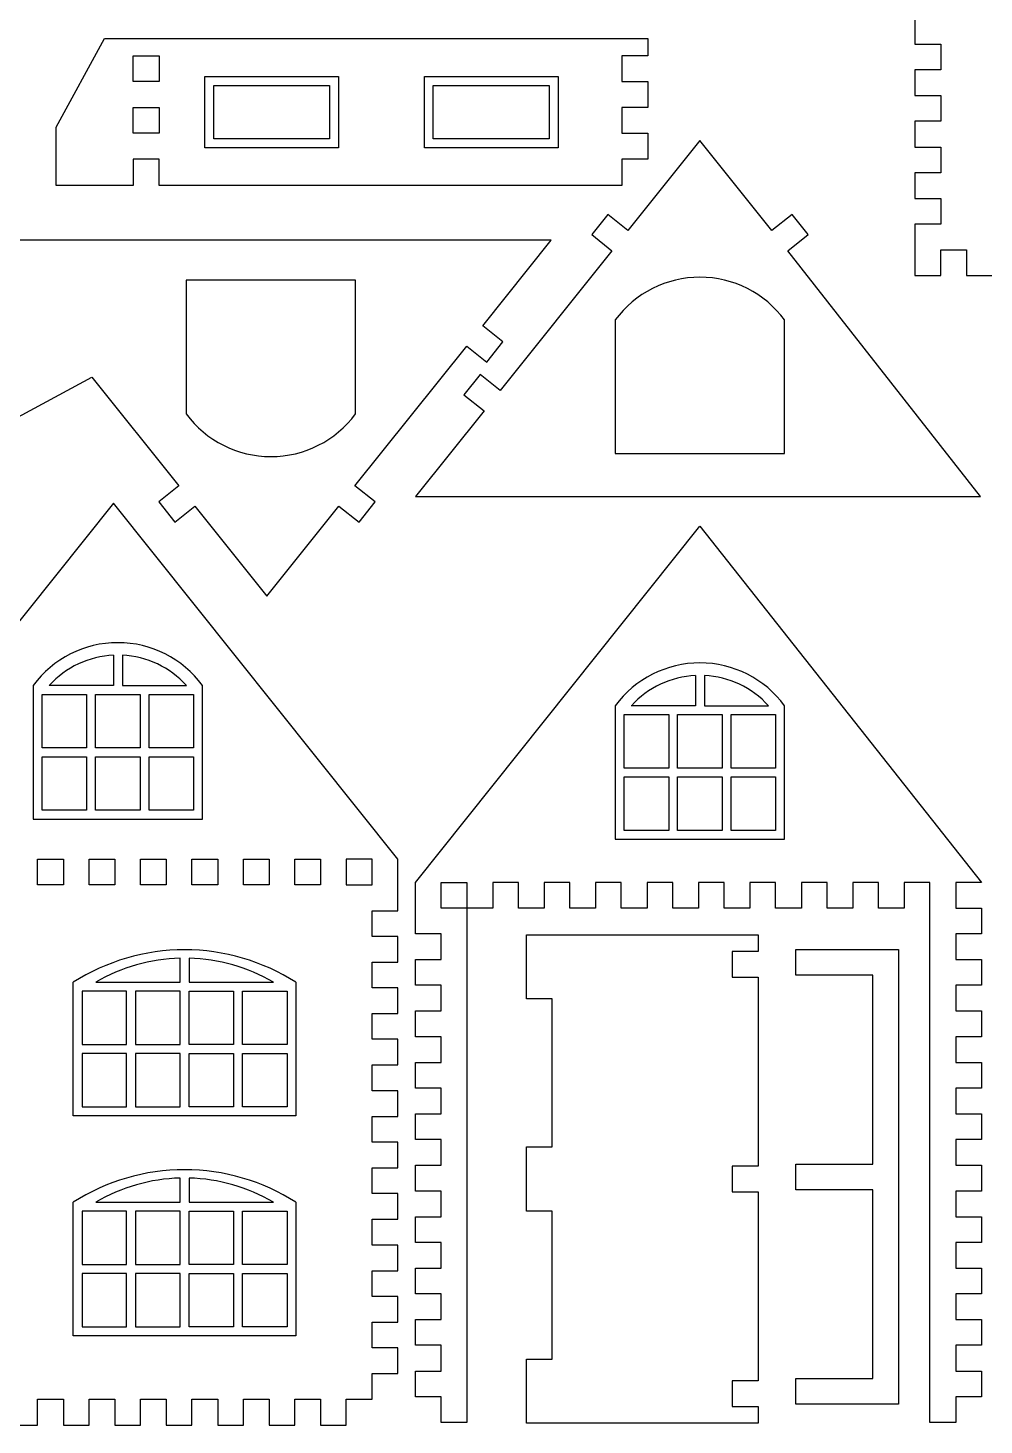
# Model space of a CAD drawing. Extents: x 3 to 797, y -421 to 397.
# Drawn here: x 382.1 to 530.8, y 2.7 to 220 of the extents above; entities that cross this region are included whole.
import ezdxf

# ---------------------------------------------------------------- set-up
doc = ezdxf.new("R2010")
doc.units = 0
doc.header["$MEASUREMENT"] = 0
doc.layers.add('LAYER_02', color=1, linetype='CONTINUOUS')
doc.layers.add('PLAT', color=7, linetype='CONTINUOUS')

msp = doc.modelspace()

# ---------------------------------------------------------------- linework, layer by layer
at = {"layer": 'LAYER_02'}
for p, q in [((409.58, 201.38), (409.58, 212.47)), ((409.58, 212.47), (430.36, 212.47)), ((430.36, 212.47), (430.36, 201.38)), ((443.73, 201.38), (443.73, 212.47)), ((443.73, 212.47), (464.51, 212.47)), ((464.51, 212.47), (464.51, 201.38)), ((430.36, 201.38), (409.58, 201.38)), ((464.51, 201.38), (443.73, 201.38)), ((382.89, 117.74), (382.89, 96.96)), ((409.21, 96.96), (409.21, 117.74)), ((473.41, 114.59), (473.41, 93.81)), ((499.73, 93.81), (499.73, 114.59)), ((382.89, 96.96), (409.21, 96.96)), ((473.41, 93.81), (499.73, 93.81)), ((389.11, 50.79), (389.11, 71.57)), ((423.75, 71.57), (423.75, 50.79)), ((406.43, 50.79), (389.11, 50.79)), ((423.75, 50.79), (406.43, 50.79)), ((389.11, 16.58), (389.11, 37.36)), ((423.75, 37.36), (423.75, 16.58)), ((406.43, 16.58), (389.11, 16.58)), ((423.75, 16.58), (406.43, 16.58))]:
    msp.add_line(p, q, dxfattribs=at)
for centre, radius, start, end in [((396.05, 108.04), 16.35, 36.3844, 143.6156), ((486.57, 104.89), 16.35, 36.3844, 143.6156), ((406.43, 44.42), 32.2, 90, 122.5323), ((406.43, 44.42), 32.2, 57.4677, 90), ((406.43, 10.21), 32.2, 90, 122.5323), ((406.43, 10.21), 32.2, 57.4677, 90)]:
    msp.add_arc(centre, radius, start, end, dxfattribs=at)
at = {"layer": 'PLAT'}
for p, q in [((520.01, 221.48), (520.01, 217.48)), ((386.45, 204.56), (393.96, 218.35)), ((393.96, 218.35), (398.45, 218.35)), ((398.45, 218.35), (478.45, 218.35)), ((478.45, 218.35), (478.45, 215.66)), ((520.01, 217.48), (524.01, 217.48)), ((524.01, 217.48), (524.01, 213.48)), ((398.45, 211.66), (398.45, 215.66)), ((398.45, 215.66), (402.45, 215.66)), ((402.45, 215.66), (402.45, 211.66)), ((478.45, 215.66), (474.45, 215.66)), ((474.45, 215.66), (474.45, 211.66)), ((524.01, 213.48), (520.01, 213.48)), ((520.01, 213.48), (520.01, 209.48)), ((402.45, 211.66), (398.45, 211.66)), ((410.97, 202.75), (410.97, 211.07)), ((410.97, 211.07), (428.97, 211.07)), ((428.97, 211.07), (428.97, 202.75)), ((445.11, 202.75), (445.11, 211.07)), ((445.11, 211.07), (463.12, 211.07)), ((463.12, 211.07), (463.12, 202.75)), ((474.45, 211.66), (478.45, 211.66)), ((478.45, 211.66), (478.45, 207.62)), ((520.01, 209.48), (524.01, 209.48)), ((524.01, 209.48), (524.01, 205.48)), ((398.45, 203.62), (398.45, 207.62)), ((398.45, 207.62), (402.45, 207.62)), ((402.45, 207.62), (402.45, 203.62)), ((478.45, 207.62), (474.45, 207.62)), ((474.45, 207.62), (474.45, 203.62)), ((386.45, 195.5), (386.45, 204.56)), ((524.01, 205.48), (520.01, 205.48)), ((520.01, 205.48), (520.01, 201.48)), ((402.45, 203.62), (398.45, 203.62)), ((428.97, 202.75), (410.97, 202.75)), ((463.12, 202.75), (445.11, 202.75)), ((474.45, 203.62), (478.45, 203.62)), ((486.57, 202.51), (475.37, 188.49)), ((478.45, 203.62), (478.45, 199.62)), ((497.76, 188.49), (486.57, 202.51)), ((520.01, 201.48), (524.01, 201.48)), ((524.01, 201.48), (524.01, 197.48)), ((402.45, 199.62), (398.45, 199.62)), ((398.45, 199.62), (398.45, 195.5)), ((402.45, 195.5), (402.45, 199.62)), ((478.45, 199.62), (474.45, 199.62)), ((474.45, 199.62), (474.45, 195.5)), ((524.01, 197.48), (520.01, 197.48)), ((520.01, 197.48), (520.01, 193.48)), ((398.45, 195.5), (386.45, 195.5)), ((474.45, 195.5), (402.45, 195.5)), ((520.01, 193.48), (524.01, 193.48)), ((524.01, 193.48), (524.01, 189.48)), ((472.25, 190.98), (469.75, 187.86)), ((475.37, 188.49), (472.25, 190.98)), ((500.89, 190.98), (497.76, 188.49)), ((503.38, 187.86), (500.89, 190.98)), ((524.01, 189.48), (520.01, 189.48)), ((520.01, 189.48), (520.01, 185.48)), ((463.46, 187.02), (211.46, 187.02)), ((452.8, 173.66), (463.46, 187.02)), ((469.75, 187.86), (472.88, 185.36)), ((500.26, 185.36), (503.38, 187.86)), ((472.88, 185.36), (455.5, 163.59)), ((530.22, 147.1), (500.26, 185.36)), ((520.01, 185.48), (520.01, 181.48)), ((524.01, 181.48), (524.01, 185.48)), ((524.01, 185.48), (528.01, 185.48)), ((528.01, 185.48), (528.01, 181.48)), ((406.69, 180.76), (406.69, 159.98)), ((433.01, 180.76), (406.69, 180.76)), ((433.01, 159.98), (433.01, 180.76)), ((520.01, 181.48), (524.01, 181.48)), ((528.01, 181.48), (532.01, 181.48)), ((473.41, 174.58), (473.41, 153.8)), ((499.73, 153.8), (499.73, 174.58)), ((455.92, 171.17), (452.8, 173.66)), ((432.92, 148.76), (450.3, 170.53)), ((450.3, 170.53), (453.43, 168.04)), ((453.43, 168.04), (455.92, 171.17)), ((372.95, 155.37), (392.03, 165.7)), ((392.03, 165.7), (405.55, 148.76)), ((452.37, 166.08), (449.88, 162.96)), ((455.5, 163.59), (452.37, 166.08)), ((449.88, 162.96), (453.01, 160.46)), ((453.01, 160.46), (442.34, 147.1)), ((473.41, 153.8), (499.73, 153.8)), ((405.55, 148.76), (402.42, 146.27)), ((436.05, 146.27), (432.92, 148.76)), ((395.36, 146.11), (368.15, 112.02)), ((439.58, 90.7), (395.36, 146.11)), ((402.42, 146.27), (404.91, 143.14)), ((404.91, 143.14), (408.04, 145.63)), ((408.04, 145.63), (419.23, 131.61)), ((419.23, 131.61), (430.43, 145.63)), ((430.43, 145.63), (433.56, 143.14)), ((433.56, 143.14), (436.05, 146.27)), ((442.34, 147.1), (530.22, 147.1)), ((442.34, 87.1), (486.57, 142.52)), ((486.57, 142.52), (530.34, 87.1)), ((395.37, 122.44), (395.37, 117.74)), ((396.75, 122.44), (396.75, 117.74)), ((395.37, 117.74), (385.38, 117.74)), ((396.75, 117.74), (406.71, 117.74)), ((485.89, 119.29), (485.89, 114.59)), ((487.27, 119.29), (487.27, 114.59)), ((384.27, 116.35), (391.2, 116.35)), ((384.27, 108.04), (384.27, 116.35)), ((391.2, 116.35), (391.2, 108.04)), ((392.58, 108.04), (392.58, 116.35)), ((392.58, 116.35), (399.51, 116.35)), ((399.51, 116.35), (399.51, 108.04)), ((400.9, 116.35), (407.82, 116.35)), ((400.9, 108.04), (400.9, 116.35)), ((407.82, 116.35), (407.82, 108.04)), ((474.79, 104.89), (474.79, 113.2)), ((474.79, 113.2), (481.72, 113.2)), ((485.89, 114.59), (475.9, 114.59)), ((481.72, 113.2), (481.72, 104.89)), ((483.1, 104.89), (483.1, 113.2)), ((483.1, 113.2), (490.03, 113.2)), ((487.27, 114.59), (497.23, 114.59)), ((490.03, 113.2), (490.03, 104.89)), ((491.42, 104.89), (491.42, 113.2)), ((491.42, 113.2), (498.34, 113.2)), ((498.34, 113.2), (498.34, 104.89)), ((391.2, 108.04), (384.27, 108.04)), ((384.27, 98.34), (384.27, 106.65)), ((384.27, 106.65), (391.2, 106.65)), ((391.2, 106.65), (391.2, 98.34)), ((399.51, 108.04), (392.58, 108.04)), ((392.58, 98.34), (392.58, 106.65)), ((392.58, 106.65), (399.51, 106.65)), ((399.51, 106.65), (399.51, 98.34)), ((407.82, 108.04), (400.9, 108.04)), ((400.9, 106.65), (407.82, 106.65)), ((400.9, 98.34), (400.9, 106.65)), ((407.82, 106.65), (407.82, 98.34)), ((481.72, 104.89), (474.79, 104.89)), ((490.03, 104.89), (483.1, 104.89)), ((498.34, 104.89), (491.42, 104.89)), ((474.79, 103.51), (481.72, 103.51)), ((474.79, 95.19), (474.79, 103.51)), ((481.72, 103.51), (481.72, 95.19)), ((483.1, 103.51), (490.03, 103.51)), ((483.1, 95.19), (483.1, 103.51)), ((490.03, 103.51), (490.03, 95.19)), ((491.42, 95.19), (491.42, 103.51)), ((491.42, 103.51), (498.34, 103.51)), ((498.34, 103.51), (498.34, 95.19)), ((391.2, 98.34), (384.27, 98.34)), ((399.51, 98.34), (392.58, 98.34)), ((407.82, 98.34), (400.9, 98.34)), ((481.72, 95.19), (474.79, 95.19)), ((490.03, 95.19), (483.1, 95.19)), ((498.34, 95.19), (491.42, 95.19)), ((383.58, 86.7), (383.58, 90.7)), ((383.58, 90.7), (387.58, 90.7)), ((387.58, 90.7), (387.58, 86.7)), ((391.58, 86.7), (391.58, 90.7)), ((391.58, 90.7), (395.58, 90.7)), ((395.58, 90.7), (395.58, 86.7)), ((399.58, 86.7), (399.58, 90.7)), ((399.58, 90.7), (403.58, 90.7)), ((403.58, 90.7), (403.58, 86.7)), ((407.58, 86.7), (407.58, 90.7)), ((407.58, 90.7), (411.58, 90.7)), ((411.58, 90.7), (411.58, 86.7)), ((415.58, 86.7), (415.58, 90.7)), ((415.58, 90.7), (419.58, 90.7)), ((419.58, 90.7), (419.58, 86.7)), ((423.58, 86.7), (423.58, 90.7)), ((423.58, 90.7), (427.58, 90.7)), ((427.58, 90.7), (427.58, 86.7)), ((435.58, 90.7), (431.58, 90.7)), ((431.58, 90.7), (431.58, 86.7)), ((435.58, 86.7), (435.58, 90.7)), ((439.58, 86.7), (439.58, 90.7)), ((442.34, 79.1), (442.34, 87.1)), ((446.34, 83.1), (446.34, 87.1)), ((446.34, 87.1), (450.34, 87.1)), ((450.34, 87.1), (450.34, 83.1)), ((458.34, 87.1), (454.34, 87.1)), ((454.34, 87.1), (454.34, 83.1)), ((458.34, 83.1), (458.34, 87.1)), ((466.34, 87.1), (462.34, 87.1)), ((462.34, 87.1), (462.34, 83.1)), ((466.34, 83.1), (466.34, 87.1)), ((474.34, 87.1), (470.34, 87.1)), ((470.34, 87.1), (470.34, 83.1)), ((474.34, 83.1), (474.34, 87.1)), ((482.34, 87.1), (478.34, 87.1)), ((478.34, 87.1), (478.34, 83.1)), ((482.34, 83.1), (482.34, 87.1)), ((490.34, 87.1), (486.34, 87.1)), ((486.34, 87.1), (486.34, 83.1)), ((490.34, 83.1), (490.34, 87.1)), ((498.34, 87.1), (494.34, 87.1)), ((494.34, 87.1), (494.34, 83.1)), ((498.34, 83.1), (498.34, 87.1)), ((506.34, 87.1), (502.34, 87.1)), ((502.34, 87.1), (502.34, 83.1)), ((506.34, 83.1), (506.34, 87.1)), ((514.34, 87.1), (510.34, 87.1)), ((510.34, 87.1), (510.34, 83.1)), ((514.34, 83.1), (514.34, 87.1)), ((522.34, 87.1), (518.34, 87.1)), ((518.34, 87.1), (518.34, 83.1)), ((522.34, 83.1), (522.34, 87.1)), ((530.34, 87.1), (526.34, 87.1)), ((526.34, 87.1), (526.34, 83.1)), ((387.58, 86.7), (383.58, 86.7)), ((395.58, 86.7), (391.58, 86.7)), ((403.58, 86.7), (399.58, 86.7)), ((411.58, 86.7), (407.58, 86.7)), ((419.58, 86.7), (415.58, 86.7)), ((427.58, 86.7), (423.58, 86.7)), ((431.58, 86.7), (435.58, 86.7)), ((439.58, 82.7), (439.58, 86.7)), ((435.58, 78.7), (435.58, 82.7)), ((435.58, 82.7), (439.58, 82.7)), ((450.34, 83.1), (446.34, 83.1)), ((454.34, 83.1), (450.34, 83.1)), ((450.34, 83.1), (450.34, 3.1)), ((462.34, 83.1), (458.34, 83.1)), ((470.34, 83.1), (466.34, 83.1)), ((478.34, 83.1), (474.34, 83.1)), ((486.34, 83.1), (482.34, 83.1)), ((494.34, 83.1), (490.34, 83.1)), ((502.34, 83.1), (498.34, 83.1)), ((510.34, 83.1), (506.34, 83.1)), ((518.34, 83.1), (514.34, 83.1)), ((522.34, 3.1), (522.34, 83.1)), ((526.34, 83.1), (530.34, 83.1)), ((530.34, 83.1), (530.34, 79.1)), ((439.58, 78.7), (435.58, 78.7)), ((439.58, 74.7), (439.58, 78.7)), ((446.34, 79.1), (442.34, 79.1)), ((446.34, 75.1), (446.34, 79.1)), ((459.6, 68.97), (459.6, 78.97)), ((459.6, 78.97), (463.6, 78.97)), ((463.6, 78.97), (495.6, 78.97)), ((495.6, 78.97), (495.6, 76.34)), ((530.34, 79.1), (526.34, 79.1)), ((526.34, 79.1), (526.34, 75.1)), ((495.6, 76.34), (491.6, 76.34)), ((491.6, 76.34), (491.6, 72.34)), ((501.47, 72.68), (501.47, 76.68)), ((501.47, 76.68), (517.47, 76.68)), ((517.47, 76.68), (517.47, 5.93)), ((405.74, 71.57), (405.74, 75.32)), ((407.12, 75.32), (407.12, 71.57)), ((435.58, 70.7), (435.58, 74.7)), ((435.58, 74.7), (439.58, 74.7)), ((442.34, 71.1), (442.34, 75.1)), ((442.34, 75.1), (446.34, 75.1)), ((526.34, 75.1), (530.34, 75.1)), ((530.34, 75.1), (530.34, 71.1)), ((491.6, 72.34), (495.6, 72.34)), ((495.6, 72.34), (495.6, 42.97)), ((513.47, 72.68), (501.47, 72.68)), ((513.47, 43.3), (513.47, 72.68)), ((397.42, 70.18), (390.5, 70.18)), ((390.5, 70.18), (390.5, 61.87)), ((392.62, 71.57), (405.74, 71.57)), ((397.42, 61.87), (397.42, 70.18)), ((405.74, 70.18), (398.81, 70.18)), ((398.81, 70.18), (398.81, 61.87)), ((405.74, 61.87), (405.74, 70.18)), ((407.12, 71.57), (420.24, 71.57)), ((407.12, 61.87), (407.12, 70.18)), ((407.12, 70.18), (414.05, 70.18)), ((414.05, 70.18), (414.05, 61.87)), ((415.43, 70.18), (422.36, 70.18)), ((415.43, 61.87), (415.43, 70.18)), ((422.36, 70.18), (422.36, 61.87)), ((439.58, 70.7), (435.58, 70.7)), ((439.58, 66.7), (439.58, 70.7)), ((446.34, 71.1), (442.34, 71.1)), ((446.34, 67.1), (446.34, 71.1)), ((530.34, 71.1), (526.34, 71.1)), ((526.34, 71.1), (526.34, 67.1)), ((463.6, 68.97), (459.6, 68.97)), ((463.6, 45.97), (463.6, 68.97)), ((435.58, 62.7), (435.58, 66.7)), ((435.58, 66.7), (439.58, 66.7)), ((442.34, 63.1), (442.34, 67.1)), ((442.34, 67.1), (446.34, 67.1)), ((526.34, 67.1), (530.34, 67.1)), ((530.34, 67.1), (530.34, 63.1)), ((446.34, 63.1), (442.34, 63.1)), ((446.34, 59.1), (446.34, 63.1)), ((530.34, 63.1), (526.34, 63.1)), ((526.34, 63.1), (526.34, 59.1)), ((390.5, 61.87), (397.42, 61.87)), ((398.81, 61.87), (405.74, 61.87)), ((414.05, 61.87), (407.12, 61.87)), ((422.36, 61.87), (415.43, 61.87)), ((439.58, 62.7), (435.58, 62.7)), ((439.58, 58.7), (439.58, 62.7)), ((390.5, 60.49), (390.5, 52.17)), ((397.42, 60.49), (390.5, 60.49)), ((397.42, 52.17), (397.42, 60.49)), ((405.74, 60.49), (398.81, 60.49)), ((398.81, 60.49), (398.81, 52.17)), ((405.74, 52.17), (405.74, 60.49)), ((407.12, 52.17), (407.12, 60.49)), ((407.12, 60.49), (414.05, 60.49)), ((414.05, 60.49), (414.05, 52.17)), ((415.43, 52.17), (415.43, 60.49)), ((415.43, 60.49), (422.36, 60.49)), ((422.36, 60.49), (422.36, 52.17)), ((435.58, 54.7), (435.58, 58.7)), ((435.58, 58.7), (439.58, 58.7)), ((442.34, 55.1), (442.34, 59.1)), ((442.34, 59.1), (446.34, 59.1)), ((526.34, 59.1), (530.34, 59.1)), ((530.34, 59.1), (530.34, 55.1)), ((439.58, 54.7), (435.58, 54.7)), ((439.58, 50.7), (439.58, 54.7)), ((446.34, 55.1), (442.34, 55.1)), ((446.34, 51.1), (446.34, 55.1)), ((530.34, 55.1), (526.34, 55.1)), ((526.34, 55.1), (526.34, 51.1)), ((390.5, 52.17), (397.42, 52.17)), ((398.81, 52.17), (405.74, 52.17)), ((414.05, 52.17), (407.12, 52.17)), ((422.36, 52.17), (415.43, 52.17)), ((435.58, 46.7), (435.58, 50.7)), ((435.58, 50.7), (439.58, 50.7)), ((442.34, 47.1), (442.34, 51.1)), ((442.34, 51.1), (446.34, 51.1)), ((526.34, 51.1), (530.34, 51.1)), ((530.34, 51.1), (530.34, 47.1)), ((439.58, 46.7), (435.58, 46.7)), ((439.58, 42.7), (439.58, 46.7)), ((446.34, 47.1), (442.34, 47.1)), ((446.34, 43.1), (446.34, 47.1)), ((459.6, 35.97), (459.6, 45.97)), ((459.6, 45.97), (463.6, 45.97)), ((530.34, 47.1), (526.34, 47.1)), ((526.34, 47.1), (526.34, 43.1)), ((435.58, 38.7), (435.58, 42.7)), ((435.58, 42.7), (439.58, 42.7)), ((442.34, 39.1), (442.34, 43.1)), ((442.34, 43.1), (446.34, 43.1)), ((495.6, 42.97), (491.6, 42.97)), ((491.6, 42.97), (491.6, 38.97)), ((501.47, 39.3), (501.47, 43.3)), ((501.47, 43.3), (513.47, 43.3)), ((526.34, 43.1), (530.34, 43.1)), ((530.34, 43.1), (530.34, 39.1)), ((405.74, 37.36), (405.74, 41.11)), ((407.12, 41.11), (407.12, 37.36)), ((505.47, 39.3), (501.47, 39.3)), ((513.47, 39.3), (505.47, 39.3)), ((513.47, 9.93), (513.47, 39.3)), ((392.62, 37.36), (405.74, 37.36)), ((407.12, 37.36), (420.24, 37.36)), ((439.58, 38.7), (435.58, 38.7)), ((439.58, 34.7), (439.58, 38.7)), ((446.34, 39.1), (442.34, 39.1)), ((446.34, 35.1), (446.34, 39.1)), ((491.6, 38.97), (495.6, 38.97)), ((495.6, 38.97), (495.6, 9.59)), ((530.34, 39.1), (526.34, 39.1)), ((526.34, 39.1), (526.34, 35.1)), ((390.5, 35.97), (390.5, 27.66)), ((397.42, 35.97), (390.5, 35.97)), ((397.42, 27.66), (397.42, 35.97)), ((398.81, 35.97), (398.81, 27.66)), ((405.74, 35.97), (398.81, 35.97)), ((405.74, 27.66), (405.74, 35.97)), ((407.12, 27.66), (407.12, 35.97)), ((407.12, 35.97), (414.05, 35.97)), ((414.05, 35.97), (414.05, 27.66)), ((415.43, 27.66), (415.43, 35.97)), ((415.43, 35.97), (422.36, 35.97)), ((422.36, 35.97), (422.36, 27.66)), ((442.34, 31.1), (442.34, 35.1)), ((442.34, 35.1), (446.34, 35.1)), ((463.6, 35.97), (459.6, 35.97)), ((463.6, 12.97), (463.6, 35.97)), ((526.34, 35.1), (530.34, 35.1)), ((530.34, 35.1), (530.34, 31.1)), ((435.58, 30.7), (435.58, 34.7)), ((435.58, 34.7), (439.58, 34.7)), ((439.58, 30.7), (435.58, 30.7)), ((439.58, 26.7), (439.58, 30.7)), ((446.34, 31.1), (442.34, 31.1)), ((446.34, 27.1), (446.34, 31.1)), ((530.34, 31.1), (526.34, 31.1)), ((526.34, 31.1), (526.34, 27.1)), ((390.5, 27.66), (397.42, 27.66)), ((390.5, 26.27), (390.5, 17.96)), ((397.42, 26.27), (390.5, 26.27)), ((397.42, 17.96), (397.42, 26.27)), ((398.81, 27.66), (405.74, 27.66)), ((405.74, 26.27), (398.81, 26.27)), ((398.81, 26.27), (398.81, 17.96)), ((405.74, 17.96), (405.74, 26.27)), ((414.05, 27.66), (407.12, 27.66)), ((407.12, 17.96), (407.12, 26.27)), ((407.12, 26.27), (414.05, 26.27)), ((414.05, 26.27), (414.05, 17.96)), ((422.36, 27.66), (415.43, 27.66)), ((415.43, 17.96), (415.43, 26.27)), ((415.43, 26.27), (422.36, 26.27)), ((422.36, 26.27), (422.36, 17.96)), ((435.58, 22.7), (435.58, 26.7)), ((435.58, 26.7), (439.58, 26.7)), ((442.34, 23.1), (442.34, 27.1)), ((442.34, 27.1), (446.34, 27.1)), ((526.34, 27.1), (530.34, 27.1)), ((530.34, 27.1), (530.34, 23.1)), ((439.58, 22.7), (435.58, 22.7)), ((439.58, 18.7), (439.58, 22.7)), ((446.34, 23.1), (442.34, 23.1)), ((446.34, 19.1), (446.34, 23.1)), ((530.34, 23.1), (526.34, 23.1)), ((526.34, 23.1), (526.34, 19.1)), ((390.5, 17.96), (397.42, 17.96)), ((398.81, 17.96), (405.74, 17.96)), ((414.05, 17.96), (407.12, 17.96)), ((422.36, 17.96), (415.43, 17.96)), ((435.58, 14.7), (435.58, 18.7)), ((435.58, 18.7), (439.58, 18.7)), ((442.34, 15.1), (442.34, 19.1)), ((442.34, 19.1), (446.34, 19.1)), ((526.34, 19.1), (530.34, 19.1)), ((530.34, 19.1), (530.34, 15.1)), ((439.58, 14.7), (435.58, 14.7)), ((439.58, 10.7), (439.58, 14.7)), ((446.34, 15.1), (442.34, 15.1)), ((446.34, 11.1), (446.34, 15.1)), ((530.34, 15.1), (526.34, 15.1)), ((526.34, 15.1), (526.34, 11.1)), ((442.34, 7.1), (442.34, 11.1)), ((442.34, 11.1), (446.34, 11.1)), ((459.6, 2.97), (459.6, 12.97)), ((459.6, 12.97), (463.6, 12.97)), ((526.34, 11.1), (530.34, 11.1)), ((530.34, 11.1), (530.34, 7.1)), ((435.58, 6.7), (435.58, 10.7)), ((435.58, 10.7), (439.58, 10.7)), ((495.6, 9.59), (491.6, 9.59)), ((491.6, 9.59), (491.6, 5.59)), ((501.47, 5.93), (501.47, 9.93)), ((501.47, 9.93), (513.47, 9.93)), ((383.58, 2.7), (383.58, 6.7)), ((383.58, 6.7), (387.58, 6.7)), ((387.58, 6.7), (387.58, 2.7)), ((391.58, 2.7), (391.58, 6.7)), ((391.58, 6.7), (395.58, 6.7)), ((395.58, 6.7), (395.58, 2.7)), ((399.58, 2.7), (399.58, 6.7)), ((399.58, 6.7), (403.58, 6.7)), ((403.58, 6.7), (403.58, 2.7)), ((407.58, 2.7), (407.58, 6.7)), ((407.58, 6.7), (411.58, 6.7)), ((411.58, 6.7), (411.58, 2.7)), ((415.58, 2.7), (415.58, 6.7)), ((415.58, 6.7), (419.58, 6.7)), ((419.58, 6.7), (419.58, 2.7)), ((423.58, 2.7), (423.58, 6.7)), ((423.58, 6.7), (427.58, 6.7)), ((427.58, 6.7), (427.58, 2.7)), ((431.58, 2.7), (431.58, 6.7)), ((431.58, 6.7), (435.58, 6.7)), ((446.34, 7.1), (442.34, 7.1)), ((446.34, 3.1), (446.34, 7.1)), ((530.34, 7.1), (526.34, 7.1)), ((526.34, 7.1), (526.34, 3.1)), ((491.6, 5.59), (495.6, 5.59)), ((495.6, 5.59), (495.6, 2.97)), ((517.47, 5.93), (501.47, 5.93)), ((379.58, 2.7), (383.58, 2.7)), ((387.58, 2.7), (391.58, 2.7)), ((395.58, 2.7), (399.58, 2.7)), ((403.58, 2.7), (407.58, 2.7)), ((411.58, 2.7), (415.58, 2.7)), ((419.58, 2.7), (423.58, 2.7)), ((427.58, 2.7), (431.58, 2.7)), ((450.34, 3.1), (446.34, 3.1)), ((463.6, 2.97), (459.6, 2.97)), ((495.6, 2.97), (463.6, 2.97)), ((526.34, 3.1), (522.34, 3.1))]:
    msp.add_line(p, q, dxfattribs=at)
for centre, radius, start, end in [((486.57, 164.89), 16.35, 36.3844, 143.6156), ((419.85, 169.68), 16.35, 216.3844, 323.6156), ((396.05, 108.04), 14.41, 92.7113, 137.7167), ((396.05, 108.04), 14.41, 42.2833, 87.2023), ((486.57, 104.89), 14.41, 92.7113, 137.7167), ((486.57, 104.89), 14.41, 42.2833, 87.2023), ((406.43, 48.08), 27.25, 91.4559, 120.4501), ((406.43, 48.08), 27.25, 59.5499, 88.5441), ((406.43, 13.87), 27.25, 91.4559, 120.4501), ((406.43, 13.87), 27.25, 59.5499, 88.5441)]:
    msp.add_arc(centre, radius, start, end, dxfattribs=at)

doc.saveas('drawing.dxf')
